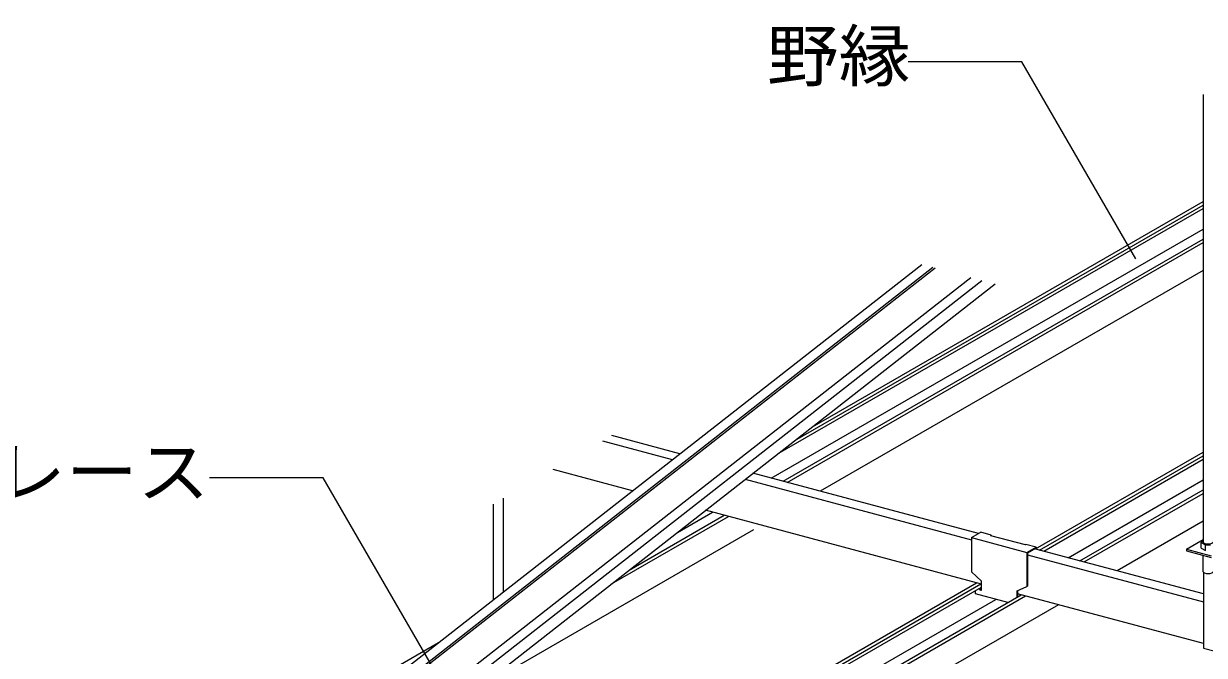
# Model space of a CAD drawing. Units: millimetres on the paper, with parts at other scales. Extents: x -195 to 195, y -1209 to 138.
# Drawn here: x -167.8 to -115.9, y 67 to 94.8 of the extents above; entities that cross this region are included whole.
import ezdxf
from ezdxf.enums import TextEntityAlignment as Align

# ---------------------------------------------------------------- set-up
doc = ezdxf.new("R2010")
doc.units = ezdxf.units.MM
for name, color, linetype, lineweight in [('5-1_吊り材', 7, 'Continuous', 18), ('5-2_野縁受け', 3, 'Continuous', 18), ('5-3_野縁', 2, 'Continuous', 25), ('5-4_ブレース・補強材', 4, 'Continuous', 9), ('5-6_文字', 7, 'Continuous', 18), ('5-A_クリップ', 7, 'Continuous', 18)]:
    doc.layers.add(name, color=color, linetype=linetype, lineweight=lineweight)
doc.styles.add('ＭＳ ゴシック', font='')
doc.styles.get('ＭＳ ゴシック').set_extended_font_data('MS Gothic')

msp = doc.modelspace()

# ---------------------------------------------------------------- linework, layer by layer
at = {"layer": '5-1_吊り材'}
for p, q in [((-115.971, 91.696), (-115.971, 72.02)), ((-147.148, 73.696), (-147.148, 69.491)), ((-146.698, 69.843), (-146.698, 73.956)), ((-116.698, 71.716), (-115.971, 72.136)), ((-116.698, 71.716), (-116.698, 71.636)), ((-116.698, 71.716), (-115.611, 71.425)), ((-116.698, 71.636), (-115.611, 71.345)), ((-116.056, 72.009), (-115.971, 72.071)), ((-115.974, 71.442), (-115.974, 70.733)), ((-115.957, 70.698), (-115.957, 67.367)), ((-115.957, 67.367), (-114.87, 67.076))]:
    msp.add_line(p, q, dxfattribs=at)
for points in [[(-116.056, 71.761), (-116.056, 72.009), (-115.867, 71.904)], [(-116.056, 71.761), (-115.867, 71.656), (-115.867, 71.904), (-115.649, 71.904)]]:
    msp.add_lwpolyline(points, dxfattribs=at)
for centre, start_param in [((-115.747, 72.035), 0.169876), ((-115.747, 70.734), 0.009069)]:
    msp.add_ellipse(centre, major_axis=(-0.227, 0), ratio=0.41029, start_param=start_param, end_param=3.132524, dxfattribs=at)
at = {"layer": '5-2_野縁受け'}
for p, q in [((-142.348, 76.467), (-139.285, 75.646)), ((-138.951, 75.908), (-141.932, 76.707)), ((-141.028, 74.282), (-144.515, 75.216)), ((-136.074, 74.786), (-126.141, 72.124)), ((-125.837, 72.394), (-135.739, 75.048)), ((-125.706, 70.176), (-137.817, 73.421)), ((-115.957, 69.747), (-123.367, 71.733)), ((-123.686, 71.467), (-115.957, 69.396)), ((-115.957, 67.564), (-124.12, 69.751))]:
    msp.add_line(p, q, dxfattribs=at)
at = {"layer": '5-3_野縁'}
for p, q in [((-134.63, 75.916), (-115.971, 86.689)), ((-133.9, 76.487), (-115.971, 86.839)), ((-133.126, 77.093), (-115.971, 86.998)), ((-134.933, 74.832), (-115.971, 85.779)), ((-134.419, 74.694), (-115.971, 85.345)), ((-134.231, 74.643), (-115.971, 85.186)), ((-115.971, 83.96), (-132.781, 74.255)), ((-123.335, 71.724), (-115.971, 75.975)), ((-123.147, 71.673), (-115.971, 75.816)), ((-122.969, 71.626), (-115.971, 75.666)), ((-121.893, 71.338), (-115.971, 74.757)), ((-121.379, 71.2), (-115.971, 74.322)), ((-121.191, 71.149), (-115.971, 74.163)), ((-141.946, 70.189), (-136.813, 73.152)), ((-141.172, 70.795), (-137.001, 73.203)), ((-139.057, 72.451), (-137.516, 73.341)), ((-115.971, 72.938), (-119.741, 70.761)), ((-135.718, 72.559), (-146.698, 66.22)), ((-146.698, 58.235), (-125.917, 70.233)), ((-146.698, 58.076), (-125.729, 70.182)), ((-146.698, 57.926), (-125.706, 70.046)), ((-146.698, 56.582), (-123.961, 69.709)), ((-146.698, 56.423), (-123.773, 69.658)), ((-146.698, 57.017), (-125.066, 69.506)), ((-122.324, 69.27), (-146.698, 55.198)), ((-167.552, 57.218), (-149.546, 67.613))]:
    msp.add_line(p, q, dxfattribs=at)
at = {"layer": '5-4_ブレース・補強材'}
for p, q in [((-165.744, 54.933), (-128.318, 84.232)), ((-165.556, 54.574), (-127.836, 84.103)), ((-164.664, 55.173), (-127.741, 84.077)), ((-164.895, 53.335), (-126.165, 83.655)), ((-164.707, 52.976), (-125.683, 83.526)), ((-163.626, 53.216), (-125.107, 83.371))]:
    msp.add_line(p, q, dxfattribs=at)
at = {"layer": '5-6_文字'}
for p, q in [((-123.924, 93.135), (-128.924, 93.135)), ((-118.924, 84.475), (-123.924, 93.135)), ((-154.614, 74.852), (-159.614, 74.852)), ((-149.614, 66.192), (-154.614, 74.852))]:
    msp.add_line(p, q, dxfattribs=at)
at = {"layer": '5-A_クリップ'}
for p, q in [((-126.141, 72.219), (-125.737, 72.452)), ((-126.141, 72.219), (-123.706, 71.567)), ((-126.141, 72.219), (-126.141, 70.719)), ((-125.302, 72.317), (-123.78, 71.91)), ((-125.281, 72.329), (-125.281, 72.312)), ((-123.78, 71.91), (-123.76, 71.922)), ((-123.303, 71.799), (-123.76, 71.922)), ((-123.706, 71.567), (-123.303, 71.799)), ((-123.706, 71.567), (-123.706, 70.067)), ((-123.686, 71.549), (-123.324, 71.757)), ((-123.324, 71.757), (-123.324, 71.721)), ((-123.303, 71.799), (-123.303, 71.715)), ((-123.686, 71.549), (-123.686, 70.079)), ((-126.141, 70.719), (-125.706, 70.302)), ((-125.706, 69.902), (-125.706, 70.302)), ((-124.141, 69.883), (-123.706, 70.067)), ((-123.706, 70.067), (-123.686, 70.079)), ((-125.962, 69.746), (-125.962, 69.898)), ((-124.551, 69.368), (-125.962, 69.746)), ((-125.804, 69.989), (-125.754, 69.915)), ((-125.754, 69.915), (-125.733, 69.927)), ((-125.706, 69.902), (-125.754, 69.915)), ((-124.141, 69.605), (-124.141, 69.883)), ((-124.12, 69.892), (-124.12, 69.617))]:
    msp.add_line(p, q, dxfattribs=at)
for points in [[(-125.302, 72.317), (-125.281, 72.329), (-125.737, 72.452)], [(-125.783, 70.001), (-125.733, 69.927), (-125.706, 69.92)]]:
    msp.add_lwpolyline(points, dxfattribs=at)

# ---------------------------------------------------------------- texts
at = {"layer": '5-6_文字', "style": 'ＭＳ ゴシック', "width": 1.05}
for s, p in [('野縁', (-135.124, 91.635)), ('ブレース', (-172.214, 73.352))]:
    msp.add_text(s, height=2.199, dxfattribs=at).set_placement(p, align=Align.BOTTOM_LEFT)

doc.saveas('drawing.dxf')
